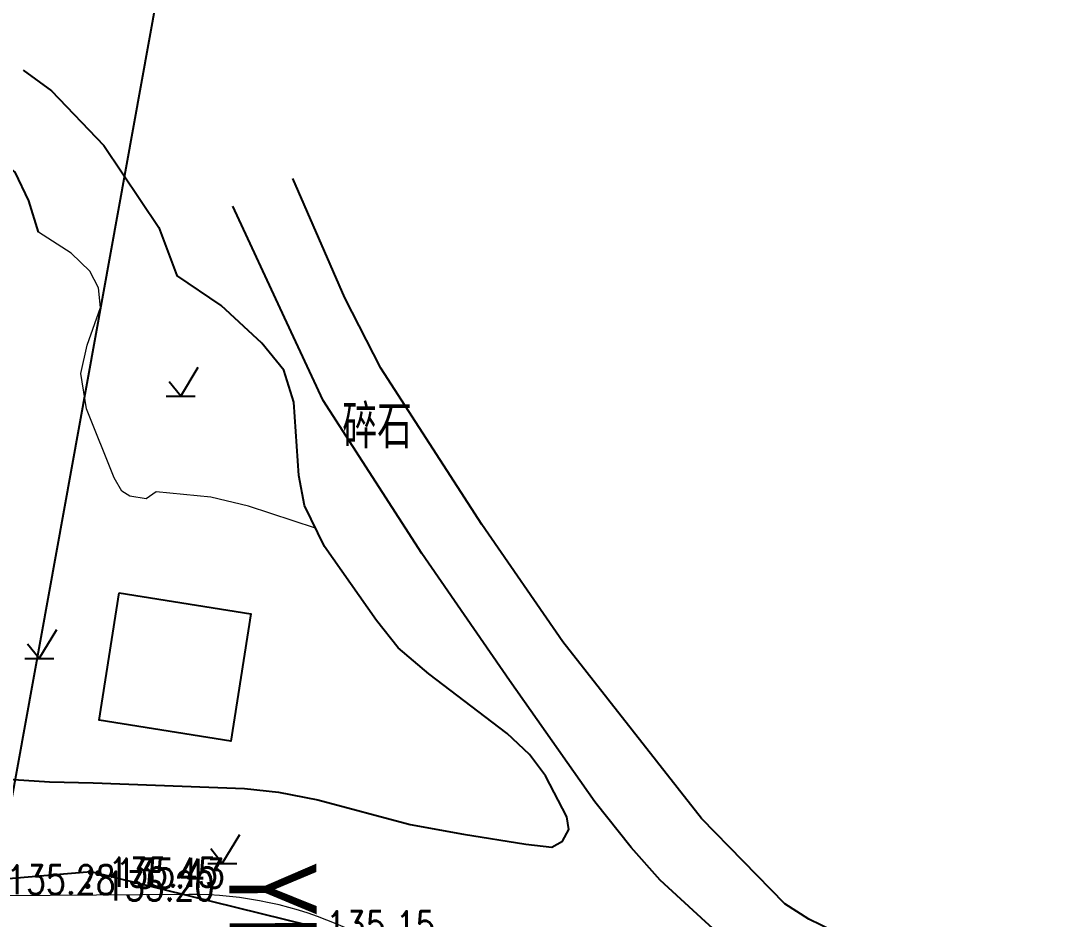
# Model space of a CAD drawing. Extents: x 529262 to 576451, y 2694391 to 2717535.
# Drawn here: x 562954.29 to 562990.02, y 2710518.3 to 2710549.26 of the extents above; entities that cross this region are included whole.
import ezdxf
from ezdxf.enums import TextEntityAlignment as Align
from ezdxf.xclip import XClip

# ---------------------------------------------------------------- set-up
doc = ezdxf.new("R2010")
doc.units = 0
doc.header["$XCLIPFRAME"] = 0
doc.linetypes.add('X2', pattern=[10, 8, -2])
for name, color, linetype in [('DLSS', 4, 'Continuous'), ('DMTZ', 8, 'Continuous'), ('GCD', 8, 'Continuous'), ('PP-COM', 7, 'Continuous'), ('RD-红线', 7, 'Continuous'), ('ZBTZ', 8, 'Continuous'), ('ZJ', 7, 'Continuous'), ('桩号标注_YH', 2, 'Continuous'), ('污水井_W', 216, 'Continuous'), ('道路中线_04护管挡墙', 7, 'Continuous')]:
    doc.layers.add(name, color=color, linetype=linetype)
doc.layers.add('SXSS', color=5, linetype='Continuous', lineweight=0)
doc.styles.add('HZ', font='rs.shx', dxfattribs={"width": 0.8, "bigfont": 'hztxt.shx'})
doc.styles.add('JieTuHzTxt', font='smsim.shx', dxfattribs={"width": 0.7, "bigfont": 'smfs.shx'})
doc.linetypes.add('10421', pattern='A,2,[150,AAA.SHX,S=0.5,R=0,X=0,Y=0.5],1e-11', length=2)
doc.linetypes.add('10422', pattern='A,0.75,[150,AAA.SHX,S=0.5,R=0,X=0,Y=0.5],1.5,[177,AAA.SHX,S=1,R=0,X=0,Y=0.4],0.75', length=3)
doc.linetypes.add('1161', pattern='A,0,[149,AAA.SHX,S=0.15,R=0,X=0,Y=0],-1.6', length=1.6)

# ---------------------------------------------------------------- blocks, each defined once
blk = doc.blocks.new('A$C19FD0107')
at = {"layer": 'RD-红线', "color": 8, "linetype": 'Continuous', "flags": 128}
blk.add_lwpolyline([(-8025.706, 16232.989), (-8054.201, 16075.629)], dxfattribs=at)
blk = doc.blocks.new('GC200')
at = {"linetype": 'Continuous', "const_width": 0.2, "flags": 128}
blk.add_lwpolyline([(-0.1, 0, 1), (0.1, 0, 1)], format="xyb", close=True, dxfattribs=at)
blk = doc.blocks.new('gc123')
at = {"color": 8}
for p, q in [((0, 0), (1.2, 2)), ((0, 0), (-0.8, 1)), ((-1, 0), (1, 0))]:
    blk.add_line(p, q, dxfattribs=at)

msp = doc.modelspace()

# ---------------------------------------------------------------- linework, layer by layer
at = {"layer": 'DLSS', "color": 8, "linetype": 'Continuous'}
msp.add_lwpolyline([(562990.023, 2710509.374), (562989.017, 2710510.948), (562987.349, 2710513.102), (562986.359, 2710514.375), (562984.119, 2710516.737), (562983.132, 2710517.466), (562981.429, 2710518.301), (562980.603, 2710518.83), (562977.739, 2710521.768), (562972.96, 2710527.854), (562970.169, 2710531.895), (562966.693, 2710537.288), (562965.446, 2710539.715), (562963.656, 2710543.823)], dxfattribs=at)
at = {"layer": 'DLSS', "color": 8, "linetype": 'X2'}
msp.add_lwpolyline([(562987.443, 2710508.195), (562985.575, 2710511.684), (562983.951, 2710513.674), (562982.815, 2710514.79), (562981.617, 2710515.555), (562980.051, 2710516.398), (562979.217, 2710517.003), (562977.879, 2710518.208), (562976.307, 2710519.648), (562975.312, 2710520.767), (562974.058, 2710522.343), (562971.12, 2710526.524), (562968.098, 2710530.899), (562964.708, 2710536.176), (562963.375, 2710539.033), (562961.599, 2710542.867)], dxfattribs=at)
at = {"layer": 'DMTZ', "linetype": '10421', "flags": 128}
msp.add_lwpolyline([(562974.75, 2710442.749), (562972.221, 2710448.106), (562970.53, 2710457.924), (562970.588, 2710462.816), (562968.785, 2710465.91), (562965.618, 2710470.107), (562964.715, 2710471.076), (562964.683, 2710472.686), (562965.951, 2710474.902), (562968.103, 2710485.167), (562969.614, 2710489.535), (562971.349, 2710495.807), (562974.751, 2710500.717), (562975.789, 2710507.824), (562974.879, 2710510.167), (562971.31, 2710515.179), (562964.213, 2710518.086), (562956.712, 2710519.931), (562939.506, 2710518.475), (562935.726, 2710518.126), (562931.762, 2710518.288), (562929.3, 2710519.315), (562919.688, 2710517.249), (562916.468, 2710514.965), (562910.131, 2710508.998), (562907.098, 2710503.349), (562906.436, 2710502.096), (562904.175, 2710500.572), (562900.581, 2710500.839), (562896.864, 2710503.212), (562892.174, 2710509.435), (562890.793, 2710510.72), (562889.538, 2710511.732), (562887.479, 2710514.751), (562882.949, 2710523.099), (562882.932, 2710525.189), (562882.238, 2710527.399), (562883.799, 2710533.091), (562883.971, 2710540.381), (562884.533, 2710541.159), (562880.615, 2710548.025), (562877.384, 2710551.024), (562873.585, 2710553.819), (562871.27, 2710555.417), (562866.187, 2710554.863), (562864.035, 2710554.128), (562862.653, 2710554.187), (562854.416, 2710552.946), (562849.3, 2710552.984), (562844.828, 2710554.167), (562838.817, 2710556.934), (562838.273, 2710558.715), (562837.129, 2710561.856), (562835.427, 2710564.474), (562828.384, 2710572.825), (562826.351, 2710574.034), (562816.192, 2710586.281), (562809.61, 2710595.308), (562807.629, 2710596.472), (562803.713, 2710599.951), (562798.177, 2710607.245), (562792.142, 2710614.012), (562783.976, 2710622.925), (562784.583, 2710624.318), (562785.211, 2710624.551), (562787.2, 2710623.094), (562788.779, 2710623.401), (562790.508, 2710625.592), (562788.742, 2710630.515), (562788.088, 2710634.638), (562786.78, 2710636.602), (562786.639, 2710640.923), (562787.825, 2710645.241), (562787.853, 2710649.099), (562784.409, 2710653.639), (562785.16, 2710656.358), (562788.285, 2710662.328), (562794.012, 2710668.105), (562797.95, 2710670.849), (562807.487, 2710674.38), (562815.068, 2710676.668), (562817.722, 2710679.886), (562819.808, 2710683.864), (562817.75, 2710692.913), (562819.815, 2710697.495), (562820.162, 2710700.927), (562819.299, 2710705.399), (562817.923, 2710708.322), (562815.977, 2710712.962), (562813.994, 2710719.447), (562811.415, 2710723.52), (562810.681, 2710763.291), (562817.676, 2710808.528), (562821.871, 2710812.379)], dxfattribs=at)
at = {"layer": 'DMTZ', "linetype": '10422', "flags": 128}
for points in [[(562954.899, 2710541.974), (562954.572, 2710543.058), (562954.102, 2710544.038), (562953.116, 2710544.8), (562952.15, 2710545.239), (562951.064, 2710545.396), (562949.542, 2710545.374), (562948.583, 2710545.462), (562944.692, 2710546.002)], [(562973.172, 2710521.389), (562973.094, 2710521.823), (562972.368, 2710523.234), (562971.815, 2710523.974), (562971.048, 2710524.695), (562968.35, 2710526.755), (562967.294, 2710527.646), (562966.537, 2710528.591), (562964.75, 2710531.138), (562964.067, 2710532.55), (562963.863, 2710533.588), (562963.699, 2710536.115), (562963.352, 2710537.214), (562962.589, 2710538.148), (562961.192, 2710539.442), (562959.661, 2710540.476)]]:
    msp.add_lwpolyline(points, dxfattribs=at)
at = {"layer": 'DMTZ', "linetype": '10422'}
msp.add_lwpolyline([(562946.44, 2710523.578), (562946.858, 2710523.465), (562948.93, 2710523.814), (562949.877, 2710523.832), (562950.845, 2710523.706), (562952.867, 2710523.259), (562953.688, 2710523.138), (562955.283, 2710523.027), (562956.78, 2710522.992), (562962.001, 2710522.796), (562963.164, 2710522.68), (562964.52, 2710522.412), (562967.702, 2710521.558), (562969.533, 2710521.223), (562971.681, 2710520.878), (562972.584, 2710520.784), (562972.943, 2710520.987), (562973.172, 2710521.389)], dxfattribs=at)
at = {"layer": 'SXSS', "color": 8, "linetype": 'Continuous'}
msp.add_lwpolyline([(562964.442, 2710531.774), (562962.133, 2710532.536), (562960.836, 2710532.84), (562958.948, 2710533.025), (562958.612, 2710532.786), (562958.048, 2710532.873), (562957.772, 2710533.047), (562957.506, 2710533.502), (562956.551, 2710535.888), (562956.364, 2710537.097), (562956.573, 2710538.079), (562957.031, 2710539.382), (562956.963, 2710540.053), (562956.67, 2710540.633), (562956.03, 2710541.246), (562954.899, 2710541.974)], dxfattribs=at)
at = {"layer": 'ZBTZ', "linetype": '1161', "elevation": 136.074, "flags": 128}
msp.add_lwpolyline([(562954.372, 2710547.552), (562955.351, 2710546.848), (562957.149, 2710544.956), (562959.042, 2710542.128), (562959.661, 2710540.476)], dxfattribs=at)
at = {"layer": '污水井_W', "color": 3}
msp.add_lwpolyline([(562957.68, 2710529.539), (562962.213, 2710528.824), (562961.52, 2710524.435), (562956.987, 2710525.151)], close=True, dxfattribs=at)
at = {"layer": '道路中线_04护管挡墙', "color": 8, "lineweight": 0}
msp.add_lwpolyline([(562975.047, 2710442.529), (562969.481, 2710465.761, -0.137091), (562970.189, 2710484.694), (562973.725, 2710495.739, 0.260488), (562969.89, 2710514.674), (562969.878, 2710514.688, 0.220565), (562960.076, 2710519.149), (562940.982, 2710519.015, 0.07786)], format="xyb", dxfattribs=at)

# ---------------------------------------------------------------- block references
at = {"layer": 'GCD', "color": 3, "linetype": 'Continuous'}
ref = msp.add_blockref('GC200', (562956.7, 2710519.915, 135.446), dxfattribs=dict(at, xscale=0.5, yscale=0.5, zscale=0.5))
ref.add_attrib('height', '135.45', dxfattribs={"linetype": 'Continuous', "height": 1, "style": 'HZ', "width": 0.8}).set_placement((562957.3, 2710519.915, 135.446), align=Align.MIDDLE_LEFT)
at = {"layer": 'GCD', "linetype": 'Continuous'}
ref = msp.add_blockref('GC200', (562956.951, 2710519.881, 135.431), dxfattribs=dict(at, xscale=0.5, yscale=0.5, zscale=0.5))
ref.add_attrib('height', '135.43', dxfattribs={"linetype": 'Continuous', "height": 1, "style": 'HZ', "width": 0.8}).set_placement((562957.551, 2710519.881, 135.431), align=Align.MIDDLE_LEFT)
ref = msp.add_blockref('GC200', (562953.186, 2710519.658, 135.282), dxfattribs=dict(at, xscale=0.5, yscale=0.5, zscale=0.5))
ref.add_attrib('height', '135.28', dxfattribs={"linetype": 'Continuous', "height": 1, "style": 'HZ', "width": 0.8}).set_placement((562953.786, 2710519.658, 135.282), align=Align.MIDDLE_LEFT)
ref = msp.add_blockref('GC200', (562956.588, 2710519.439, 135.2), dxfattribs=dict(at, xscale=0.5, yscale=0.5, zscale=0.5))
ref.add_attrib('height', '135.20', dxfattribs={"linetype": 'Continuous', "height": 1, "style": 'HZ', "width": 0.8}).set_placement((562957.188, 2710519.439, 135.2), align=Align.MIDDLE_LEFT)
at = {"layer": 'GCD', "color": 3, "linetype": 'Continuous'}
ref = msp.add_blockref('GC200', (562964.201, 2710518.07, 135.152), dxfattribs=dict(at, xscale=0.5, yscale=0.5, zscale=0.5))
ref.add_attrib('height', '135.15', dxfattribs={"linetype": 'Continuous', "height": 1, "style": 'HZ', "width": 0.8}).set_placement((562964.801, 2710518.07, 135.152), align=Align.MIDDLE_LEFT)
at = {"layer": 'PP-COM'}
ref = msp.add_blockref('A$C19FD0107', (570997.993, 2694390.603), dxfattribs=at)
XClip(ref).set_block_clipping_path([(-9366.4383134884, 14428.6043910822), (-3328.4480743363, 17452.7484863754)])
at = {"layer": 'ZBTZ', "linetype": 'Continuous', "xscale": 0.5, "yscale": 0.5}
for p in [(562959.801, 2710536.318), (562954.927, 2710527.279), (562961.231, 2710520.217)]:
    msp.add_blockref('gc123', p, dxfattribs=at)

# ---------------------------------------------------------------- texts
at = {"layer": 'ZJ', "color": 8, "linetype": 'Continuous', "style": 'HZ', "width": 0.8}
msp.add_text('碎石', height=1.5, dxfattribs=at).set_placement((562966.566, 2710535.351), align=Align.MIDDLE)
at = {"layer": '桩号标注_YH', "style": 'JieTuHzTxt', "width": 0.7}
msp.add_text('YH1+568', height=3, rotation=270.4031, dxfattribs=at).set_placement((562960.61, 2710514.353), align=Align.BOTTOM_CENTER)

doc.saveas('drawing.dxf')
